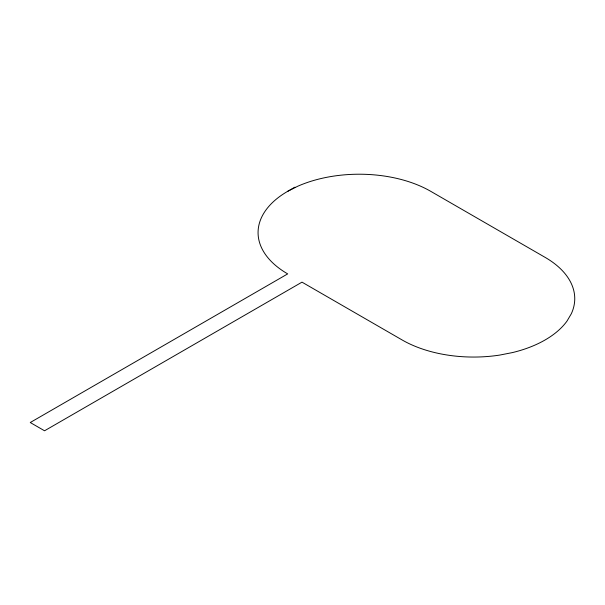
<?xml version="1.0" encoding="UTF-8"?>
<svg xmlns="http://www.w3.org/2000/svg" width="605" height="605" viewBox="0 0 605 605"><rect width="100%" height="100%" fill="white"/><g stroke="black" fill="none" stroke-linecap="round" stroke-linejoin="round"><path stroke-width="0.91" d="M287.693 191.316L297.637 186.287A101.133 58.39 0 0 1 430.715 191.316L545.128 257.375A101.133 58.39 0 0 1 571.302 313.776L567.051 321.005A101.133 58.39 0 0 1 512.322 352.609L499.791 355.067A101.133 58.39 0 0 1 402.106 339.95L301.993 282.149L44.551 430.783L30.25 422.524L287.693 273.891A101.133 58.39 0 0 1 287.693 191.316L294.839 187.195L295.308 187.459"/></g></svg>
